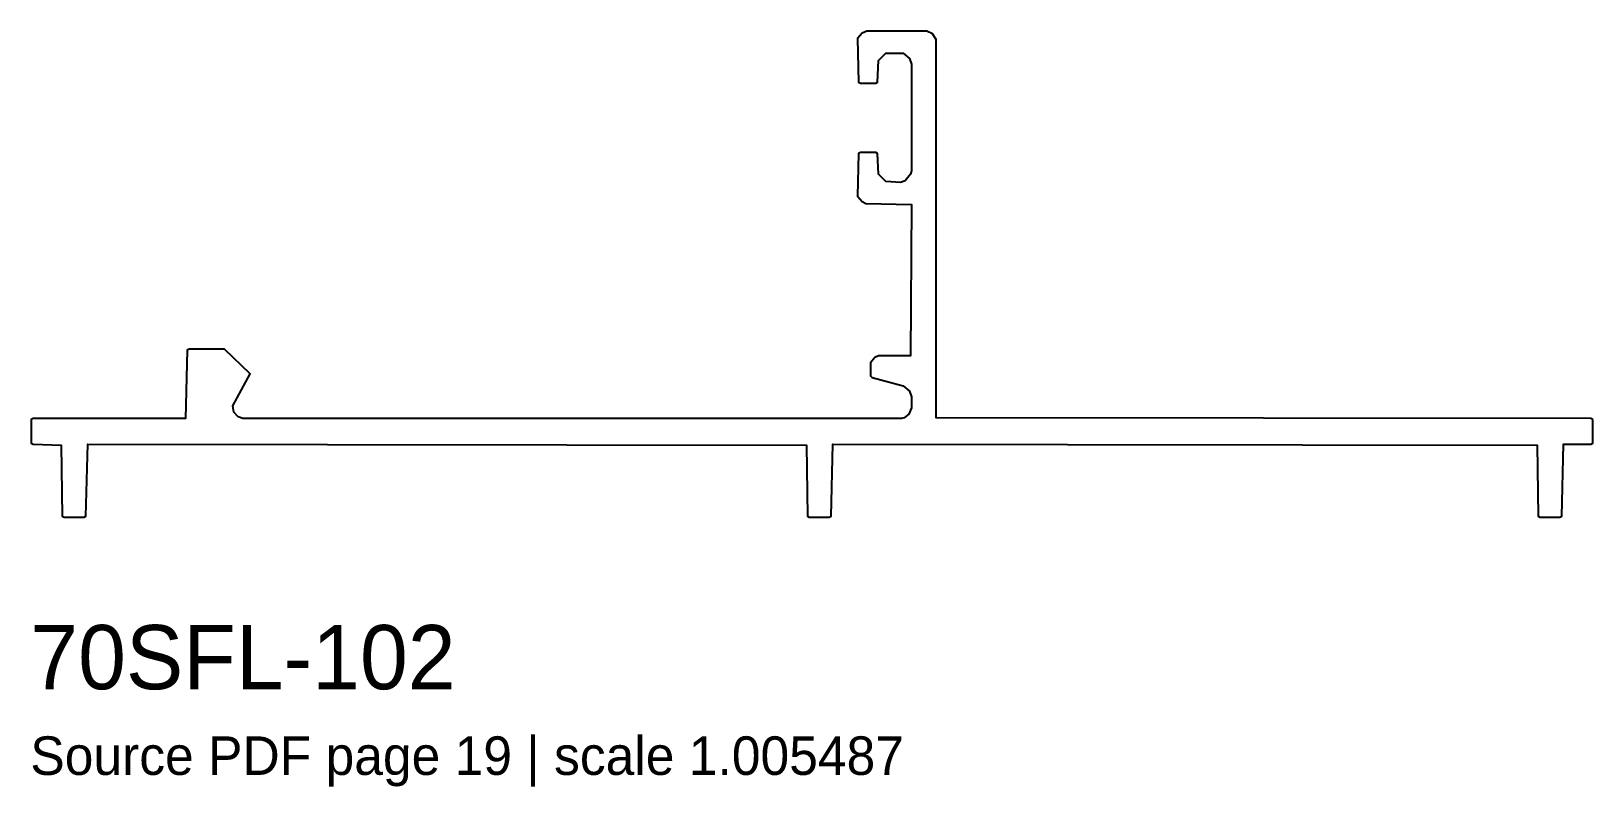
# Model space of a CAD drawing. Header units: millimetres. Extents: x 0 to 72.9, y -12.6 to 22.7.
import ezdxf

# ---------------------------------------------------------------- set-up
doc = ezdxf.new("R2010")
doc.units = ezdxf.units.MM
doc.layers.add('INFO', color=7, linetype='Continuous')
doc.layers.add('PROFILE', color=7, linetype='Continuous')

msp = doc.modelspace()

# ---------------------------------------------------------------- linework, layer by layer
at = {"layer": 'PROFILE'}
msp.add_lwpolyline([(72.915, 4.597), (72.83, 4.64), (42.268, 4.682), (42.268, 22.347), (42.097, 22.602), (41.842, 22.73), (39.033, 22.73), (38.82, 22.645), (38.607, 22.39), (38.65, 20.346), (38.735, 20.304), (39.458, 20.304), (39.543, 20.346), (39.586, 21.368), (39.927, 21.708), (40.735, 21.708), (41.033, 21.453), (41.118, 21.198), (41.118, 16.217), (41.076, 16.047), (40.82, 15.749), (40.608, 15.664), (39.927, 15.707), (39.586, 16.047), (39.543, 17.026), (39.458, 17.069), (38.735, 17.069), (38.65, 17.026), (38.607, 15.026), (38.82, 14.77), (38.99, 14.685), (41.118, 14.643), (41.076, 7.577), (39.586, 7.577), (39.416, 7.492), (39.203, 7.236), (39.203, 6.64), (39.288, 6.555), (40.735, 6.172), (41.033, 5.917), (41.118, 5.661), (41.118, 5.15), (40.991, 4.852), (40.778, 4.682), (40.65, 4.64), (9.918, 4.64), (9.705, 4.725), (9.492, 4.938), (9.45, 5.236), (10.258, 6.725), (9.066, 7.875), (7.406, 7.875), (7.321, 7.832), (7.236, 4.64), (0.128, 4.64), (0.043, 4.597), (0.043, 3.49), (0.128, 3.448), (1.447, 3.405), (1.49, 0.085), (1.575, 0.043), (2.511, 0.043), (2.597, 0.085), (2.682, 3.448), (36.223, 3.405), (36.266, 0.085), (36.351, 0.043), (37.287, 0.043), (37.373, 0.085), (37.458, 3.448), (70.318, 3.405), (70.361, 0.085), (70.446, 0.043), (71.383, 0.043), (71.468, 0.085), (71.553, 3.448), (72.83, 3.448), (72.915, 3.49)], close=True, dxfattribs=at)

# ---------------------------------------------------------------- texts
at = {"layer": 'INFO'}
for s, height, p in [('70SFL-102', 3, (0, -8)), ('Source PDF page 19 | scale 1.005487', 1.8, (0, -12))]:
    msp.add_text(s, height=height, dxfattribs=at).set_placement(p)

doc.saveas('drawing.dxf')
